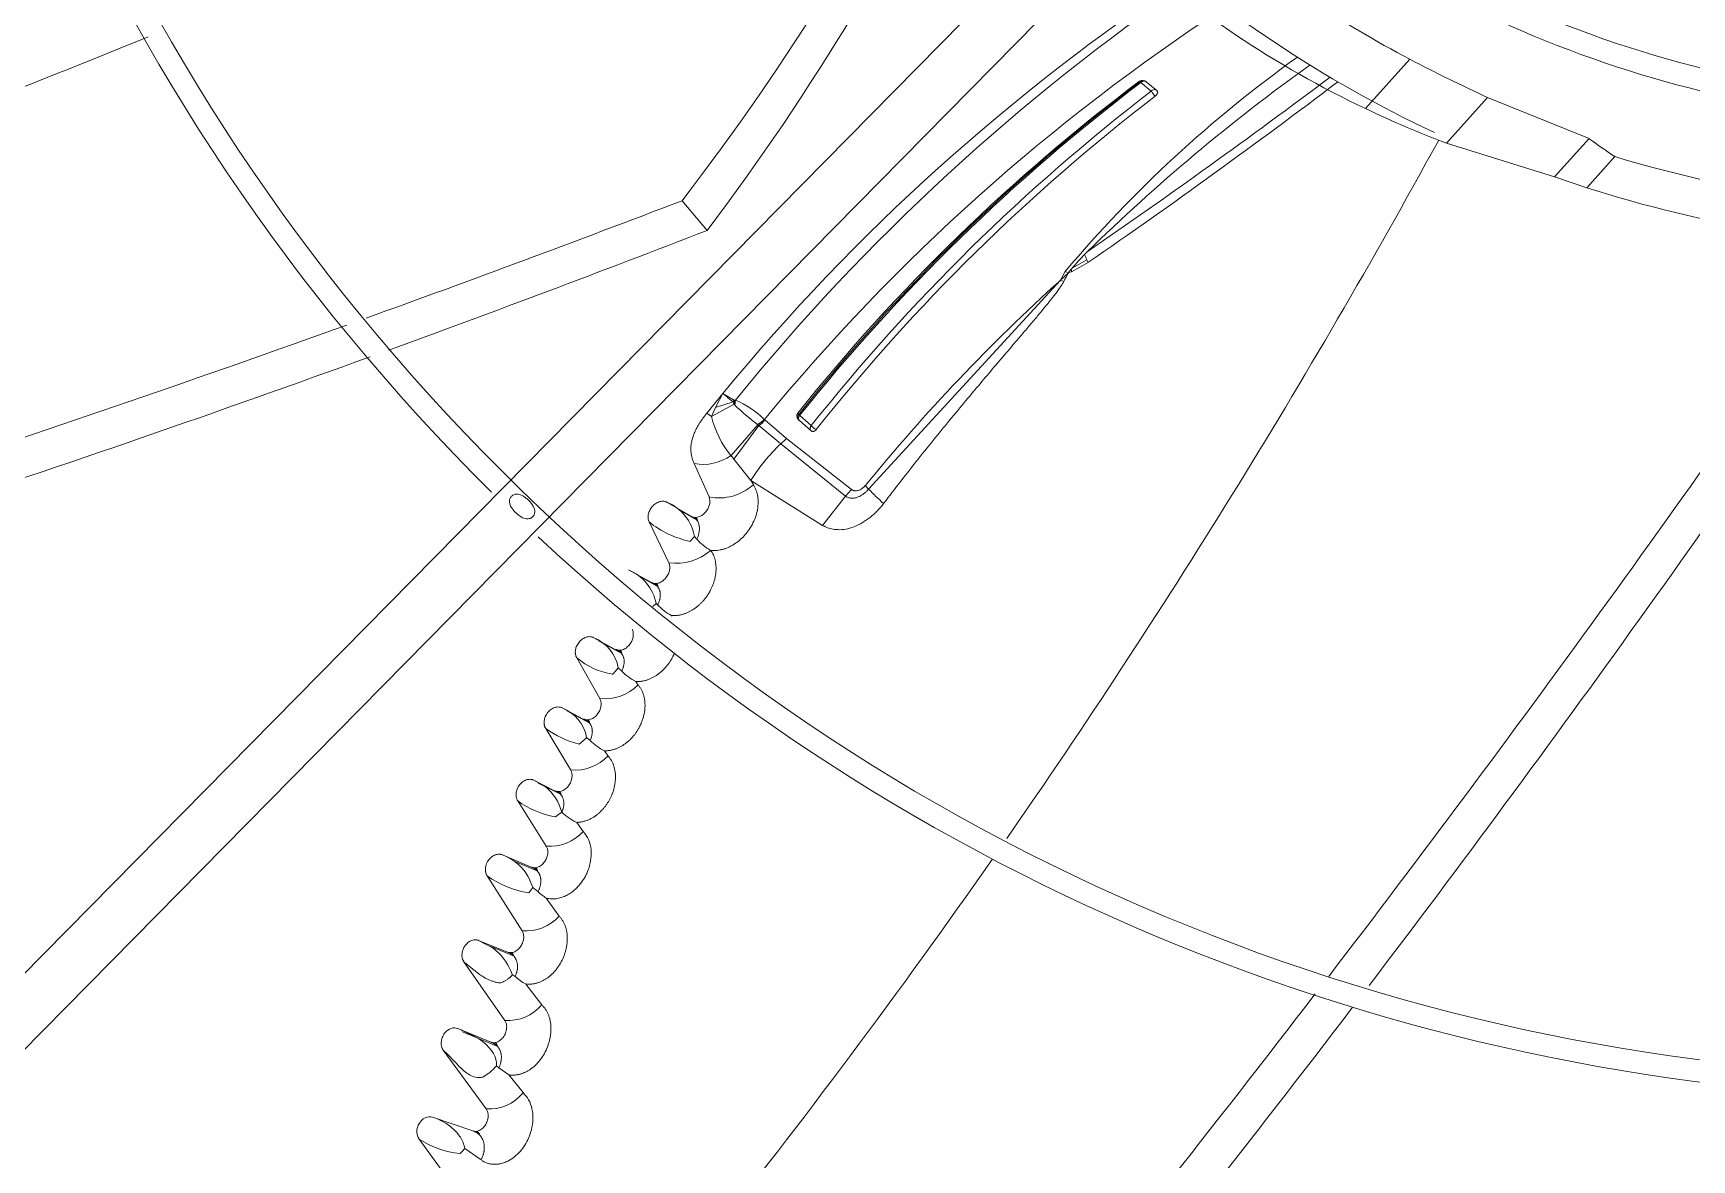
# Model space of a CAD drawing. Header units: millimetres. Extents: x 113490 to 142599, y -20467 to 115.
# Drawn here: x 133460.5 to 133647.4, y -10531.8 to -10404.9 of the extents above; entities that cross this region are included whole.
import ezdxf

# ---------------------------------------------------------------- set-up
doc = ezdxf.new("R2010")
doc.units = ezdxf.units.MM
doc.layers.add('DV3_0', color=7, linetype='Continuous')

msp = doc.modelspace()

# ---------------------------------------------------------------- linework, layer by layer
at = {"layer": 'DV3_0', "color": 7, "linetype": 'Continuous', "lineweight": 15}
for p, q in [((133664.2, -10303.23), (133330.6, -10641.53)), ((133331.45, -10649.21), (133669.11, -10306.79)), ((133585.15, -10410.33), (133585.26, -10410.36)), ((133585.3, -10410.48), (133586.48, -10411.45)), ((133585.91, -10410.39), (133587.09, -10411.36)), ((133624.38, -10412.15), (133635.83, -10416.79)), ((133619.75, -10417.29), (133631.94, -10421.11)), ((133631.94, -10421.11), (133635.83, -10416.79)), ((133635.56, -10422.33), (133638.72, -10418.81)), ((133631.94, -10421.11), (133635.56, -10422.33)), ((133536.41, -10427.14), (133533.59, -10423.79)), ((133577.23, -10431.89), (133577.5, -10431.79)), ((133577.37, -10431.62), (133577.46, -10431.5)), ((133577.37, -10431.62), (133577.47, -10431.58)), ((133577.46, -10431.5), (133577.55, -10431.39)), ((133577.5, -10431.79), (133579.35, -10430.76)), ((133577.55, -10431.39), (133579.22, -10430.46)), ((133536.38, -10447.72), (133538.2, -10445.49)), ((133536.92, -10448.1), (133539.46, -10446.71)), ((133539.48, -10446.25), (133539.34, -10446.46)), ((133539.55, -10446.26), (133539.46, -10446.71)), ((133539.46, -10446.71), (133539.55, -10446.81)), ((133539.48, -10446.25), (133539.55, -10446.26)), ((133539.61, -10446.26), (133539.55, -10446.81)), ((133539.11, -10452.5), (133542.12, -10449.03)), ((133542.09, -10449.01), (133542.12, -10449.03)), ((133542.12, -10449.03), (133542.24, -10449.12)), ((133542.87, -10448.42), (133542.88, -10448.44)), ((133542.88, -10448.44), (133542.94, -10448.49)), ((133542.94, -10448.49), (133545.35, -10450.56)), ((133546.74, -10447.87), (133546.62, -10447.73)), ((133548.14, -10449.72), (133546.82, -10448.56)), ((133548.16, -10449.13), (133546.85, -10447.98)), ((133542.24, -10449.12), (133544.72, -10451.18)), ((133545.35, -10450.56), (133552.7, -10456.32)), ((133544.72, -10451.18), (133552.02, -10457.07)), ((133534.97, -10453.41), (133536.64, -10457.16)), ((133541.35, -10455.29), (133539.43, -10452.89)), ((133552.7, -10456.32), (133552.02, -10457.07)), ((133554.25, -10455.86), (133554.61, -10456.27)), ((133534.61, -10459.34), (133531.91, -10457.77)), ((133552.02, -10457.07), (133549.42, -10460.36)), ((133532.1, -10464.59), (133529.87, -10459.97)), ((133535.22, -10459.75), (133533.26, -10458.61)), ((133534.51, -10462.16), (133534.99, -10461.63)), ((133534.99, -10461.63), (133535.27, -10461.91)), ((133527.57, -10465.37), (133530.13, -10466.8)), ((133530.89, -10467.29), (133528.9, -10466.17)), ((133530.28, -10469.49), (133530.67, -10469.15)), ((133530.67, -10469.15), (133530.84, -10469.31)), ((133532.46, -10470.59), (133532.42, -10470.53)), ((133523.63, -10473.02), (133526.06, -10474.33)), ((133526.8, -10474.8), (133524.16, -10473.36)), ((133524.32, -10479.88), (133521.72, -10475.29)), ((133526.09, -10476.79), (133525.75, -10477.15)), ((133526.4, -10476.42), (133526.09, -10476.79)), ((133526.4, -10476.42), (133526.79, -10476.78)), ((133528.65, -10478.35), (133528.4, -10477.97)), ((133520.07, -10480.93), (133522.46, -10482.18)), ((133523.2, -10482.63), (133520.6, -10481.27)), ((133521.04, -10487.93), (133518.22, -10483.24)), ((133522.83, -10484.26), (133523.22, -10484.6)), ((133522.43, -10484.65), (133522, -10485.01)), ((133525.26, -10486.35), (133524.86, -10485.77)), ((133516.87, -10489.07), (133519.23, -10490.26)), ((133516.87, -10489.07), (133518.15, -10489.79)), ((133519.97, -10490.7), (133517.39, -10489.4)), ((133518.29, -10496.49), (133515.07, -10491.41)), ((133519.68, -10492.95), (133519.31, -10493.19)), ((133520.03, -10492.67), (133519.68, -10492.95)), ((133522.46, -10494.85), (133521.72, -10493.82)), ((133513.35, -10497.48), (133516.58, -10498.87)), ((133517.35, -10499.34), (133514.67, -10498.18)), ((133515.56, -10506.04), (133511.62, -10499.85)), ((133516.45, -10500.36), (133516.77, -10501.16)), ((133516.77, -10501.16), (133516.56, -10501.47)), ((133516.77, -10501.16), (133517.35, -10501.62)), ((133516.56, -10501.47), (133516.33, -10501.77)), ((133519.74, -10504.39), (133518.29, -10502.37)), ((133510.66, -10507.12), (133513.9, -10508.44)), ((133510.66, -10507.12), (133512.3, -10508)), ((133514.68, -10508.9), (133512.05, -10507.82)), ((133513.62, -10516.14), (133509.01, -10509.55)), ((133514.29, -10510.55), (133514.46, -10510.96)), ((133513.91, -10511.51), (133513.66, -10511.67)), ((133514.46, -10510.96), (133514.77, -10511.19)), ((133517.78, -10514.38), (133515.97, -10512.04)), ((133508.3, -10517.05), (133512.02, -10518.58)), ((133512.84, -10519.08), (133508.84, -10517.41)), ((133511.51, -10526.1), (133506.68, -10519.5)), ((133512.66, -10521.25), (133512.95, -10521.46)), ((133512.94, -10521.46), (133514.06, -10522.26)), ((133515.67, -10524.27), (133514.06, -10522.26)), ((133505.48, -10527.03), (133510.01, -10528.59)), ((133509.43, -10537), (133503.95, -10529.5)), ((133509.09, -10530.57), (133510.93, -10531.84))]:
    msp.add_line(p, q, dxfattribs=at)
at = {"layer": 'DV3_0', "color": 7, "linetype": 'Continuous', "lineweight": 20}
for p, q in [((133610.62, -10413.41), (133615.62, -10407.85)), ((133619.75, -10417.29), (133624.38, -10412.15)), ((133578.96, -10429.86), (133579.25, -10429.56)), ((133576.23, -10432.75), (133576.77, -10431.77)), ((133576.69, -10432.33), (133577.16, -10431.9)), ((133577.16, -10431.9), (133576.77, -10431.77)), ((133577.16, -10431.9), (133577.23, -10431.89)), ((133577.24, -10431.78), (133577.23, -10431.89)), ((133577.24, -10431.78), (133577.37, -10431.62)), ((133577.46, -10431.5), (133577.47, -10431.58)), ((133577.47, -10431.58), (133577.5, -10431.79)), ((133579.22, -10430.46), (133579.35, -10430.76)), ((133554.61, -10456.27), (133576.23, -10432.75)), ((133576.23, -10432.75), (133576.69, -10432.33)), ((133576.23, -10432.75), (133576.62, -10432.88)), ((133536.92, -10448.1), (133537.36, -10447.07)), ((133537.36, -10447.07), (133538.2, -10445.49)), ((133539.34, -10446.46), (133537.36, -10447.07)), ((133538.2, -10445.49), (133539.48, -10446.25)), ((133539.55, -10446.26), (133539.61, -10446.26)), ((133536.38, -10447.72), (133536.92, -10448.1)), ((133542.24, -10449.12), (133539.43, -10452.89)), ((133539.43, -10452.9), (133539.11, -10452.5)), ((133549.42, -10460.36), (133541.35, -10455.29))]:
    msp.add_line(p, q, dxfattribs=at)
at = {"layer": 'DV3_0', "color": 7, "linetype": 'Continuous', "lineweight": 15}
for centre, radius, start, end in [((133678.24, -10288.99), 236, 136.9648, 225.2631), ((133678.24, -10288.99), 233.5, 136.5342, 225.7814), ((133310.65, -10251.98), 281.46, 322.3809, 334.3771), ((133678.24, -10288.99), 123.5, 226.1082, 316.2428), ((133317.74, -10261.51), 274.32, 322.858, 335.1381), ((133678.24, -10288.99), 126, 228.4752, 270), ((133678.24, -10288.99), 140.5, 227.8486, 244.7865), ((133678.24, -10288.99), 134.34, 231.0499, 242.2199), ((133660.5, -10308.69), 116, 228, 244.5279), ((133720.13, -10595.17), 235.59, 123.4411, 140.5553), ((133726.53, -10598.04), 240.79, 124.2777, 140.9245), ((133720.36, -10594.58), 229.92, 123.1154, 140.531), ((133142.11, -9598.83), 871.89, 290.44342, 292.33228), ((133698.96, -10249.44), 178.99, 242.252, 245.3745), ((133714.05, -10581.66), 214.41, 126.9538, 141.3404), ((133715.36, -10582.48), 215.76, 127.0847, 141.4), ((133715.85, -10582.8), 216.19, 127.147, 141.4201), ((133719.67, -10585.24), 218.96, 127.4655, 141.5655), ((133585.49, -10410.85), 0.625, 47.7893, 122.5207), ((133585.57, -10410.75), 0.496, 46.1549, 128.4511), ((133589.06, -10409.96), 2.97, 210.096, 223.8348), ((133719.91, -10585.47), 218.57, 127.4799, 141.5567), ((133660.5, -10308.69), 116, 244.5279, 249.4312), ((132853.84, -9998), 872.24, 325.21173, 331.29356), ((133678.24, -10288.99), 135.7, 253.0696, 269.7571), ((133678.24, -10288.99), 140, 252.2495, 269.2323), ((132847.22, -8630.77), 1919.9, 289.81328, 290.94717), ((132867.8, -8701.02), 1851.09, 289.98762, 291.17408), ((132081.45, -9342.41), 1921.39, 322.53383, 325.57983), ((132145.55, -9398.09), 1840.9, 322.75622, 325.95172), ((133579.81, -10433.67), 3.19, 143.7116, 146.2521), ((133716.08, -10587.8), 208.79, 132.0492, 140.8077), ((133678.24, -10288.99), 551.5, 195.4775, 254.5225), ((132847.22, -8630.77), 1919.9, 288.19223, 289.74418), ((132867.8, -8701.02), 1851.09, 288.2319, 289.91843), ((133539.81, -10446.37), 0.478, 190.9247, 223.9), ((133562.22, -10423.18), 32.75, 226.1967, 232.0692), ((133535.28, -10456.32), 10.95, 46.1609, 66.7475), ((133547.12, -10448.18), 0.485, 140.7317, 232.4456), ((133547.48, -10447.26), 0.962, 219.8162, 228.871), ((133551.93, -10444.93), 5.65, 228.0185, 235.2631), ((133678.24, -10288.99), 233.5, 225.7814, 315.7154), ((133535.94, -10447.92), 5.57, 260.0111, 304.7159), ((133537.76, -10451.51), 5.76, 258.8491, 312.1775), ((133708.76, -10363.2), 191.06, 208.8135, 208.982), ((133581.73, -10429.85), 37.86, 224.2478, 227.8108), ((133529.89, -10462.55), 5.19, 10.1936, 67.059), ((133536.77, -10451.39), 11.01, 231.1934, 258.1257), ((133678.24, -10288.99), 236, 227.0266, 270), ((133539.87, -10457.88), 6.12, 221.219, 240.0537), ((133532.88, -10458.6), 6.04, 262.6336, 310.7293), ((133536.78, -10463.27), 0.106, 55.1918, 66.6705), ((133525.56, -10470.18), 5.21, 11.3202, 67.3762), ((133535.21, -10465.27), 5.96, 222.7921, 242.0806), ((133521.94, -10477.22), 4.53, 10.0986, 68.0429), ((133527.21, -10468.67), 8.6, 230.3252, 260.2403), ((133531.05, -10472.69), 5.9, 223.7711, 243.319), ((133524.85, -10474.48), 5.42, 264.3965, 314.4981), ((133518.42, -10485.11), 4.5, 10.85, 68.4163), ((133524.41, -10474.91), 10.37, 233.3561, 256.5974), ((133518.14, -10479.68), 6.56, 310.7747, 315.6542), ((133521.49, -10482.71), 5.23, 264.9801, 316.0244), ((133527.4, -10480.47), 5.87, 224.689, 244.3555), ((133514.7, -10494.09), 5.52, 14.9303, 51.3083), ((133521.11, -10482.95), 10.4, 234.4567, 260.0311), ((133524.12, -10488.5), 5.84, 225.5932, 245.7222), ((133518.7, -10491.41), 5.1, 265.3273, 317.4993), ((133511.49, -10502.6), 5.45, 24.3194, 70.0298), ((132853.84, -9998), 872.24, 317.86602, 325.02361), ((133517.98, -10491.01), 10.89, 234.299, 261.2947), ((133521.4, -10497.45), 5.81, 225.859, 237.6941), ((133515.97, -10500.97), 5.09, 265.4156, 317.8444), ((133508.28, -10513.19), 6.57, 23.712, 52.2409), ((133510.61, -10506.45), 6.04, 295.0761, 300.3042), ((133518.69, -10506.91), 5.8, 227.5727, 242.0343), ((133514, -10511.25), 4.9, 265.5101, 320.4178), ((132081.45, -9342.41), 1921.39, 319.10975, 322.45989), ((132145.55, -9398.09), 1840.9, 319.15831, 322.66086), ((133504.31, -10527.8), 11.46, 61.1528, 69.6579), ((133507.35, -10523.28), 6.06, 34.5155, 65.6878), ((133510.29, -10521.05), 2.38, 355.0985, 30.3566), ((133508.4, -10517.71), 5.54, 307.927, 320.2638), ((133508.65, -10518.05), 5.12, 298.9227, 308.0461), ((133511.88, -10521.31), 4.81, 265.5613, 321.8717), ((133678.24, -10288.99), 343.5, 225.9212, 315.6512), ((133510.04, -10529.27), 0.78, 12.7225, 57.3488), ((133509.65, -10520.76), 10.44, 236.8811, 264.046), ((133504.8, -10527.21), 5.45, 313.7925, 317.47), ((133504.15, -10526.64), 6.31, 317.6452, 321.5525)]:
    msp.add_arc(centre, radius, start, end, dxfattribs=at)
at = {"layer": 'DV3_0', "color": 7, "linetype": 'Continuous', "lineweight": 20}
for centre, radius, start, end in [((133686.28, -10524.15), 143.27, 125.5681, 139.8477), ((133726.67, -10579.87), 210.53, 125.5148, 134.442), ((133105.6, -9741.76), 835.11, 304.55332, 306.86693), ((133147.74, -9804.53), 760.56, 304.57503, 307.19348), ((133606.01, -10456.1), 37.69, 135.8529, 139.0244), ((133717.7, -10509.15), 160.38, 151.2063, 151.6058), ((133562.96, -10417.76), 37.17, 228.2362, 230.5479), ((133547.4, -10445.63), 10.77, 193.2742, 219.6537), ((133540.73, -10446.41), 2.93, 297.5982, 316.6794), ((133540.68, -10446.43), 2.97, 298.9802, 317.6454), ((133540.69, -10446.72), 2.86, 302.8874, 321.7301), ((133542.99, -10448.79), 2.95, 305.8411, 323.1077), ((133558.02, -10465.52), 19.56, 132.8678, 148.4609)]:
    msp.add_arc(centre, radius, start, end, dxfattribs=at)
at = {"layer": 'DV3_0', "color": 7, "linetype": 'Continuous', "lineweight": 15}
msp.add_ellipse((145336.19, 2599.83), major_axis=(-11711.88, -13007.36), ratio=0.087169, start_param=0.009677, end_param=0.011971, dxfattribs=at)
at = {"layer": 'DV3_0', "color": 7, "linetype": 'Continuous', "lineweight": 20}
msp.add_ellipse((133557.61, -10415.69), major_axis=(22.96, -30.96), ratio=0.289793, start_param=0.87424, end_param=0.89553, dxfattribs=at)
at = {"layer": 'DV3_0', "color": 7, "linetype": 'Continuous', "lineweight": 15}
for points, knots in [([(133356.56, -10409.41), (133358.58, -10408.62), (133366.98, -10405.44), (133382.51, -10400.34), (133403.31, -10395.23), (133424.65, -10391.37), (133444.6, -10388.2), (133457.74, -10386.07), (133463.58, -10385.01)], [0.2428611, 0.2428611, 0.2428611, 0.2428611, 0.2795611, 0.3948142, 0.5195556, 0.6421753, 0.7617357, 0.8637565, 0.8637565, 0.8637565, 0.8637565]), ([(133585.3, -10410.48), (133585.29, -10410.45), (133585.26, -10410.4), (133585.26, -10410.37), (133585.26, -10410.36)], [0, 0, 0, 0, 0.499963, 1, 1, 1, 1]), ([(133585.3, -10410.48), (133585.31, -10410.46), (133585.34, -10410.43), (133585.39, -10410.4), (133585.45, -10410.36), (133585.52, -10410.32), (133585.62, -10410.3), (133585.71, -10410.29), (133585.79, -10410.31), (133585.86, -10410.34), (133585.89, -10410.37), (133585.91, -10410.39)], [0, 0, 0, 0, 0.068335, 0.145469, 0.231665, 0.333262, 0.479836, 0.632249, 0.740429, 0.880915, 1, 1, 1, 1]), ([(133586.48, -10411.45), (133586.57, -10411.35), (133586.69, -10411.29), (133586.92, -10411.26), (133587.02, -10411.29), (133587.09, -10411.36)], [0, 0, 0, 0, 0.5, 0.5, 1, 1, 1, 1]), ([(133587.09, -10411.36), (133587.11, -10411.37), (133587.13, -10411.39), (133587.15, -10411.43), (133587.17, -10411.49), (133587.18, -10411.56), (133587.17, -10411.66), (133587.13, -10411.76), (133587.07, -10411.85), (133587, -10411.94), (133586.94, -10411.99), (133586.91, -10412.02)], [0, 0, 0, 0, 0.07454, 0.149665, 0.227324, 0.351488, 0.476595, 0.607041, 0.740493, 0.871945, 1, 1, 1, 1]), ([(133536.38, -10447.72), (133536.3, -10447.82), (133536.15, -10448.01), (133535.94, -10448.29), (133535.75, -10448.57), (133535.57, -10448.84), (133535.41, -10449.1), (133535.26, -10449.36), (133535.13, -10449.61), (133535.02, -10449.86), (133534.92, -10450.1), (133534.83, -10450.34), (133534.76, -10450.57), (133534.7, -10450.79), (133534.64, -10451.08), (133534.59, -10451.43), (133534.58, -10451.84), (133534.61, -10452.25), (133534.69, -10452.64), (133534.8, -10453.03), (133534.91, -10453.28), (133534.97, -10453.41)], [0, 0, 0, 0, 0.057167, 0.111739, 0.163853, 0.213654, 0.261288, 0.306903, 0.350652, 0.39269, 0.433175, 0.472267, 0.510126, 0.546912, 0.582784, 0.650511, 0.717662, 0.785257, 0.85427, 0.92559, 1, 1, 1, 1]), ([(133546.82, -10448.56), (133546.8, -10448.54), (133546.76, -10448.51), (133546.7, -10448.44), (133546.65, -10448.37), (133546.6, -10448.28), (133546.56, -10448.18), (133546.53, -10448.05), (133546.54, -10447.93), (133546.56, -10447.82), (133546.6, -10447.75), (133546.62, -10447.72)], [0, 0, 0, 0, 0.099276, 0.196859, 0.293392, 0.389534, 0.537296, 0.670768, 0.795065, 0.901219, 1, 1, 1, 1]), ([(133546.85, -10447.98), (133546.76, -10448.08), (133546.72, -10448.21), (133546.71, -10448.42), (133546.75, -10448.52), (133546.82, -10448.56)], [0, 0, 0, 0, 0.5, 0.5, 1, 1, 1, 1]), ([(133548.16, -10449.13), (133548.14, -10449.15), (133548.12, -10449.18), (133548.1, -10449.22), (133548.08, -10449.26), (133548.05, -10449.32), (133548.03, -10449.39), (133548.02, -10449.48), (133548.03, -10449.58), (133548.07, -10449.66), (133548.12, -10449.7), (133548.14, -10449.72)], [0, 0, 0, 0, 0.074935, 0.140404, 0.196395, 0.24291, 0.374051, 0.4902, 0.673451, 0.83987, 1, 1, 1, 1]), ([(133548.72, -10449.57), (133548.7, -10449.59), (133548.67, -10449.62), (133548.63, -10449.67), (133548.57, -10449.71), (133548.5, -10449.75), (133548.41, -10449.78), (133548.31, -10449.79), (133548.21, -10449.77), (133548.16, -10449.74), (133548.14, -10449.72)], [0, 0, 0, 0, 0.086931, 0.173955, 0.262548, 0.393393, 0.521895, 0.686293, 0.841595, 1, 1, 1, 1]), ([(133541.62, -10455.78), (133541.66, -10455.83), (133541.72, -10455.93), (133541.8, -10456.09), (133541.88, -10456.26), (133541.95, -10456.43), (133542.01, -10456.6), (133542.06, -10456.78), (133542.1, -10456.97), (133542.13, -10457.15), (133542.15, -10457.35), (133542.16, -10457.54), (133542.17, -10457.75), (133542.16, -10458.17), (133542.07, -10458.82), (133541.8, -10459.68), (133541.41, -10460.45), (133540.96, -10461.13), (133540.47, -10461.69), (133539.91, -10462.18), (133539.4, -10462.53), (133538.96, -10462.77), (133538.61, -10462.93), (133538.26, -10463.05), (133537.9, -10463.13), (133537.55, -10463.19), (133537.19, -10463.21), (133536.96, -10463.19), (133536.84, -10463.18)], [0, 0, 0, 0, 0.019166, 0.038122, 0.056918, 0.075605, 0.094236, 0.112864, 0.13154, 0.150316, 0.169245, 0.188375, 0.207755, 0.227431, 0.308794, 0.389566, 0.473019, 0.53961, 0.606644, 0.674514, 0.74239, 0.78007, 0.816992, 0.853426, 0.889654, 0.925965, 0.962652, 1, 1, 1, 1]), ([(133516.76, -10459.38), (133516.72, -10459.42), (133516.62, -10459.5), (133516.38, -10459.62), (133515.98, -10459.66), (133515.55, -10459.48), (133515.16, -10459.21), (133514.84, -10458.94), (133514.56, -10458.64), (133514.29, -10458.27), (133514.11, -10457.85), (133514.14, -10457.46), (133514.25, -10457.22), (133514.33, -10457.13), (133514.37, -10457.08)], [0, 0, 0, 0, 0.040529, 0.082096, 0.181604, 0.321297, 0.409637, 0.504692, 0.598943, 0.685714, 0.821727, 0.918717, 0.959765, 1, 1, 1, 1]), ([(133514.37, -10457.08), (133514.41, -10457.04), (133514.5, -10456.96), (133514.74, -10456.84), (133515.14, -10456.81), (133515.58, -10456.99), (133515.96, -10457.25), (133516.28, -10457.53), (133516.56, -10457.83), (133516.83, -10458.2), (133517.02, -10458.62), (133516.99, -10459.01), (133516.88, -10459.24), (133516.8, -10459.33), (133516.76, -10459.38)], [0, 0, 0, 0, 0.040488, 0.081902, 0.180627, 0.320355, 0.409206, 0.504808, 0.600124, 0.687341, 0.822717, 0.918807, 0.959755, 1, 1, 1, 1]), ([(133531.91, -10457.77), (133531.8, -10457.71), (133531.54, -10457.62), (133531.08, -10457.66), (133530.62, -10457.88), (133530.21, -10458.23), (133529.92, -10458.69), (133529.76, -10459.15), (133529.74, -10459.58), (133529.82, -10459.85), (133529.87, -10459.97)], [0, 0, 0, 0, 0.124936, 0.249948, 0.37496, 0.499972, 0.624983, 0.749995, 0.875007, 1, 1, 1, 1]), ([(133536.64, -10457.16), (133536.83, -10457.58), (133536.74, -10458.2), (133536.16, -10458.99), (133535.89, -10459.23), (133535.26, -10459.49), (133534.9, -10459.51), (133534.61, -10459.34)], [0, 0, 0, 0, 0.5, 0.5, 0.75, 0.75, 1, 1, 1, 1]), ([(133535.27, -10461.91), (133535.54, -10461.33), (133535.61, -10460.73), (133535.37, -10459.78), (133535.05, -10459.44), (133534.61, -10459.34)], [0, 0, 0, 0, 0.5, 0.5, 1, 1, 1, 1]), ([(133532.42, -10470.53), (133532.48, -10470.53), (133532.59, -10470.54), (133532.76, -10470.53), (133532.93, -10470.52), (133533.09, -10470.5), (133533.26, -10470.48), (133533.42, -10470.45), (133533.59, -10470.41), (133533.74, -10470.36), (133533.9, -10470.31), (133534.06, -10470.25), (133534.21, -10470.18), (133534.36, -10470.11), (133534.5, -10470.04), (133534.65, -10469.96), (133534.78, -10469.88), (133534.92, -10469.79), (133535.05, -10469.7), (133535.18, -10469.6), (133535.31, -10469.5), (133535.43, -10469.4), (133535.54, -10469.3), (133535.66, -10469.19), (133535.77, -10469.09), (133535.87, -10468.98), (133535.97, -10468.87), (133536.07, -10468.75), (133536.16, -10468.64), (133536.25, -10468.53), (133536.34, -10468.41), (133536.42, -10468.3), (133536.5, -10468.18), (133536.57, -10468.07), (133536.64, -10467.95), (133536.71, -10467.84), (133536.86, -10467.55), (133537.07, -10467.09), (133537.28, -10466.45), (133537.4, -10465.84), (133537.43, -10465.33), (133537.42, -10464.92), (133537.38, -10464.59), (133537.32, -10464.28), (133537.24, -10463.98), (133537.13, -10463.7), (133537, -10463.43), (133536.89, -10463.27), (133536.84, -10463.18)], [0, 0, 0, 0, 0.018204, 0.036232, 0.054091, 0.071784, 0.089316, 0.106686, 0.123893, 0.140932, 0.157804, 0.174507, 0.191041, 0.207406, 0.223603, 0.239633, 0.255494, 0.271181, 0.286691, 0.30202, 0.317168, 0.332132, 0.346911, 0.361504, 0.37591, 0.390129, 0.404162, 0.418, 0.431639, 0.445072, 0.458296, 0.471308, 0.484107, 0.496692, 0.509065, 0.521225, 0.533175, 0.598658, 0.661047, 0.720164, 0.776144, 0.808616, 0.840912, 0.873027, 0.904977, 0.936788, 0.968466, 1, 1, 1, 1]), ([(133530.13, -10466.8), (133530.19, -10466.83), (133530.3, -10466.89), (133530.57, -10466.93), (133530.94, -10466.89), (133531.39, -10466.67), (133531.78, -10466.3), (133532.06, -10465.85), (133532.21, -10465.38), (133532.22, -10465.01), (133532.17, -10464.76), (133532.13, -10464.64), (133532.1, -10464.59)], [0, 0, 0, 0, 0.059675, 0.120073, 0.2491, 0.384807, 0.524772, 0.66033, 0.782242, 0.893173, 0.94678, 1, 1, 1, 1]), ([(133530.84, -10469.31), (133530.86, -10469.27), (133530.9, -10469.19), (133530.96, -10469.07), (133531.01, -10468.95), (133531.05, -10468.82), (133531.08, -10468.7), (133531.11, -10468.57), (133531.13, -10468.45), (133531.14, -10468.33), (133531.14, -10468.21), (133531.14, -10468.09), (133531.13, -10467.97), (133531.11, -10467.86), (133531.09, -10467.75), (133531.05, -10467.65), (133531.01, -10467.54), (133530.97, -10467.45), (133530.91, -10467.36), (133530.85, -10467.27), (133530.78, -10467.19), (133530.7, -10467.11), (133530.62, -10467.04), (133530.54, -10466.98), (133530.44, -10466.93), (133530.34, -10466.88), (133530.24, -10466.84), (133530.17, -10466.81), (133530.13, -10466.8)], [0, 0, 0, 0, 0.03637, 0.072818, 0.109387, 0.146108, 0.183005, 0.220091, 0.257376, 0.294864, 0.332555, 0.370448, 0.40854, 0.446831, 0.485321, 0.524014, 0.56291, 0.602001, 0.641273, 0.680709, 0.72029, 0.759994, 0.799804, 0.839701, 0.879673, 0.919712, 0.959818, 1, 1, 1, 1]), ([(133521.72, -10475.29), (133521.7, -10475.26), (133521.67, -10475.19), (133521.63, -10475.09), (133521.6, -10474.98), (133521.57, -10474.87), (133521.56, -10474.76), (133521.56, -10474.64), (133521.57, -10474.48), (133521.6, -10474.29), (133521.67, -10474.05), (133521.79, -10473.81), (133521.99, -10473.5), (133522.25, -10473.24), (133522.55, -10473.05), (133522.79, -10472.95), (133523.02, -10472.9), (133523.22, -10472.9), (133523.39, -10472.92), (133523.52, -10472.96), (133523.59, -10473), (133523.63, -10473.02)], [0, 0, 0, 0, 0.031577, 0.062455, 0.092865, 0.123047, 0.153249, 0.183717, 0.214692, 0.2734, 0.332207, 0.398491, 0.467867, 0.606956, 0.676774, 0.745817, 0.813018, 0.87975, 0.921005, 0.960896, 1, 1, 1, 1]), ([(133526.06, -10474.33), (133526.12, -10474.36), (133526.24, -10474.41), (133526.51, -10474.46), (133526.88, -10474.4), (133527.33, -10474.17), (133527.72, -10473.78), (133527.98, -10473.32), (133528.11, -10472.85), (133528.1, -10472.49), (133528.05, -10472.23), (133528, -10472.12), (133527.97, -10472.07)], [0, 0, 0, 0, 0.060763, 0.122032, 0.252561, 0.389572, 0.530342, 0.666038, 0.786179, 0.894707, 0.947528, 1, 1, 1, 1]), ([(133526.79, -10476.78), (133526.81, -10476.74), (133526.85, -10476.66), (133526.9, -10476.54), (133526.94, -10476.42), (133526.98, -10476.29), (133527.01, -10476.17), (133527.04, -10476.05), (133527.05, -10475.93), (133527.06, -10475.81), (133527.06, -10475.7), (133527.06, -10475.58), (133527.05, -10475.47), (133527.03, -10475.36), (133527, -10475.25), (133526.97, -10475.15), (133526.93, -10475.05), (133526.88, -10474.96), (133526.83, -10474.87), (133526.76, -10474.78), (133526.7, -10474.7), (133526.62, -10474.63), (133526.54, -10474.56), (133526.46, -10474.5), (133526.36, -10474.45), (133526.27, -10474.4), (133526.17, -10474.36), (133526.09, -10474.34), (133526.06, -10474.33)], [0, 0, 0, 0, 0.036276, 0.072641, 0.109136, 0.145791, 0.182627, 0.21966, 0.256899, 0.294346, 0.332004, 0.369871, 0.407945, 0.446224, 0.48471, 0.523405, 0.562309, 0.601415, 0.64071, 0.680175, 0.719793, 0.759544, 0.799408, 0.839368, 0.879412, 0.919531, 0.959724, 1, 1, 1, 1]), ([(133528.4, -10477.97), (133528.46, -10477.97), (133528.57, -10477.97), (133528.74, -10477.96), (133528.92, -10477.95), (133529.08, -10477.92), (133529.25, -10477.89), (133529.42, -10477.85), (133529.58, -10477.8), (133529.74, -10477.75), (133529.9, -10477.69), (133530.05, -10477.63), (133530.2, -10477.55), (133530.35, -10477.48), (133530.5, -10477.39), (133530.64, -10477.31), (133530.77, -10477.22), (133530.91, -10477.12), (133531.03, -10477.02), (133531.16, -10476.92), (133531.28, -10476.82), (133531.4, -10476.71), (133531.51, -10476.6), (133531.61, -10476.49), (133531.72, -10476.38), (133531.82, -10476.26), (133531.91, -10476.15), (133532, -10476.03), (133532.09, -10475.91), (133532.17, -10475.8), (133532.25, -10475.68), (133532.32, -10475.56), (133532.39, -10475.44), (133532.46, -10475.33), (133532.52, -10475.21), (133532.58, -10475.1), (133532.65, -10474.94), (133532.7, -10474.83), (133532.74, -10474.75)], [0, 0, 0, 0, 0.0187541, 0.0373181, 0.0556973, 0.0738975, 0.0919229, 0.1097702, 0.1274354, 0.1449155, 0.1622084, 0.1793131, 0.1962293, 0.2129573, 0.2294982, 0.2458521, 0.2620137, 0.2779778, 0.2937403, 0.3092986, 0.3246507, 0.3397938, 0.3547259, 0.369446, 0.3839543, 0.3982511, 0.4123313, 0.4261866, 0.4398106, 0.4531986, 0.4663472, 0.4792545, 0.4919196, 0.5043427, 0.5165249, 0.5284679, 0.5401741, 0.5644341, 0.5644341, 0.5644341, 0.5644341]), ([(133524.86, -10485.77), (133524.91, -10485.77), (133525.02, -10485.77), (133525.19, -10485.75), (133525.36, -10485.74), (133525.52, -10485.71), (133525.68, -10485.67), (133525.85, -10485.63), (133526, -10485.58), (133526.16, -10485.53), (133526.31, -10485.47), (133526.46, -10485.4), (133526.61, -10485.32), (133526.76, -10485.25), (133526.9, -10485.16), (133527.03, -10485.07), (133527.17, -10484.98), (133527.3, -10484.88), (133527.42, -10484.78), (133527.55, -10484.68), (133527.67, -10484.57), (133527.78, -10484.46), (133527.89, -10484.34), (133527.99, -10484.23), (133528.1, -10484.11), (133528.19, -10483.99), (133528.29, -10483.87), (133528.38, -10483.75), (133528.46, -10483.63), (133528.54, -10483.51), (133528.62, -10483.38), (133528.69, -10483.26), (133528.76, -10483.14), (133528.82, -10483.01), (133528.88, -10482.89), (133528.94, -10482.77), (133529.03, -10482.56), (133529.15, -10482.25), (133529.27, -10481.84), (133529.35, -10481.44), (133529.41, -10481.04), (133529.42, -10480.64), (133529.41, -10480.26), (133529.36, -10479.88), (133529.28, -10479.53), (133529.16, -10479.2), (133529.02, -10478.89), (133528.85, -10478.61), (133528.72, -10478.44), (133528.65, -10478.35)], [0, 0, 0, 0, 0.018381, 0.036602, 0.05467, 0.072591, 0.090368, 0.108, 0.125481, 0.142808, 0.159978, 0.176991, 0.193847, 0.210547, 0.227091, 0.243482, 0.259713, 0.27578, 0.291678, 0.307403, 0.322955, 0.338329, 0.353524, 0.368539, 0.383373, 0.398027, 0.412497, 0.426773, 0.440848, 0.454716, 0.468374, 0.481818, 0.495048, 0.508064, 0.520867, 0.533458, 0.54584, 0.586166, 0.626148, 0.665687, 0.704746, 0.74335, 0.781484, 0.819106, 0.856211, 0.892806, 0.928943, 0.964674, 1, 1, 1, 1]), ([(133518.22, -10483.24), (133518.2, -10483.21), (133518.16, -10483.14), (133518.12, -10483.04), (133518.09, -10482.94), (133518.06, -10482.83), (133518.05, -10482.72), (133518.04, -10482.6), (133518.04, -10482.45), (133518.07, -10482.26), (133518.13, -10482.02), (133518.23, -10481.77), (133518.43, -10481.45), (133518.69, -10481.18), (133518.98, -10480.99), (133519.22, -10480.88), (133519.46, -10480.83), (133519.66, -10480.82), (133519.83, -10480.84), (133519.96, -10480.87), (133520.03, -10480.91), (133520.07, -10480.93)], [0, 0, 0, 0, 0.031012, 0.06135, 0.091231, 0.120882, 0.150535, 0.180423, 0.210772, 0.26871, 0.326783, 0.394691, 0.462779, 0.603193, 0.673465, 0.742924, 0.811293, 0.879056, 0.920585, 0.9607, 1, 1, 1, 1]), ([(133522.46, -10482.18), (133522.53, -10482.2), (133522.65, -10482.26), (133522.92, -10482.3), (133523.3, -10482.24), (133523.75, -10481.99), (133524.12, -10481.59), (133524.37, -10481.11), (133524.48, -10480.64), (133524.47, -10480.29), (133524.4, -10480.04), (133524.35, -10479.94), (133524.32, -10479.88)], [0, 0, 0, 0, 0.061572, 0.123611, 0.255226, 0.393175, 0.534671, 0.67092, 0.789841, 0.89634, 0.948288, 1, 1, 1, 1]), ([(133523.22, -10484.6), (133523.24, -10484.56), (133523.28, -10484.47), (133523.34, -10484.34), (133523.38, -10484.21), (133523.42, -10484.08), (133523.44, -10483.95), (133523.46, -10483.82), (133523.48, -10483.69), (133523.48, -10483.57), (133523.47, -10483.44), (133523.46, -10483.32), (133523.44, -10483.2), (133523.41, -10483.09), (133523.37, -10482.98), (133523.33, -10482.87), (133523.27, -10482.77), (133523.21, -10482.68), (133523.14, -10482.59), (133523.06, -10482.51), (133522.98, -10482.44), (133522.89, -10482.37), (133522.79, -10482.31), (133522.69, -10482.26), (133522.58, -10482.21), (133522.5, -10482.19), (133522.46, -10482.18)], [0, 0, 0, 0, 0.039261, 0.078637, 0.118175, 0.157912, 0.197871, 0.238069, 0.278515, 0.31921, 0.360155, 0.401347, 0.442785, 0.484469, 0.526402, 0.568584, 0.611003, 0.65364, 0.696475, 0.739481, 0.782636, 0.825914, 0.869298, 0.912774, 0.95634, 1, 1, 1, 1]), ([(133521.72, -10493.82), (133521.78, -10493.82), (133521.91, -10493.82), (133522.09, -10493.8), (133522.27, -10493.77), (133522.45, -10493.73), (133522.63, -10493.68), (133522.81, -10493.63), (133522.98, -10493.56), (133523.15, -10493.49), (133523.31, -10493.4), (133523.48, -10493.32), (133523.63, -10493.22), (133523.79, -10493.12), (133523.94, -10493.01), (133524.08, -10492.9), (133524.22, -10492.78), (133524.35, -10492.66), (133524.48, -10492.53), (133524.61, -10492.4), (133524.73, -10492.27), (133524.84, -10492.13), (133524.95, -10492), (133525.05, -10491.85), (133525.15, -10491.71), (133525.24, -10491.57), (133525.33, -10491.42), (133525.41, -10491.28), (133525.49, -10491.13), (133525.56, -10490.99), (133525.63, -10490.84), (133525.69, -10490.7), (133525.78, -10490.47), (133525.88, -10490.16), (133525.98, -10489.76), (133526.05, -10489.36), (133526.09, -10488.96), (133526.09, -10488.58), (133526.06, -10488.2), (133526, -10487.84), (133525.91, -10487.49), (133525.79, -10487.17), (133525.64, -10486.87), (133525.46, -10486.59), (133525.33, -10486.43), (133525.26, -10486.35)], [0, 0, 0, 0, 0.020397, 0.040625, 0.060695, 0.080615, 0.100384, 0.119996, 0.139444, 0.158725, 0.177839, 0.196785, 0.215565, 0.234184, 0.252638, 0.270918, 0.289016, 0.306928, 0.324651, 0.34218, 0.359511, 0.376644, 0.39358, 0.410315, 0.426834, 0.443127, 0.459185, 0.475002, 0.490575, 0.505901, 0.520982, 0.535821, 0.55042, 0.590057, 0.629399, 0.66836, 0.706898, 0.745021, 0.782721, 0.819965, 0.856755, 0.893102, 0.929058, 0.964688, 1, 1, 1, 1]), ([(133519.23, -10490.26), (133519.3, -10490.28), (133519.42, -10490.33), (133519.7, -10490.37), (133520.08, -10490.3), (133520.52, -10490.04), (133520.89, -10489.63), (133521.12, -10489.14), (133521.21, -10488.67), (133521.19, -10488.32), (133521.12, -10488.08), (133521.06, -10487.98), (133521.04, -10487.93)], [0, 0, 0, 0, 0.062116, 0.124636, 0.256884, 0.395421, 0.537443, 0.674194, 0.792178, 0.896902, 0.948671, 1, 1, 1, 1]), ([(133515.07, -10491.41), (133515.05, -10491.38), (133515.01, -10491.32), (133514.97, -10491.22), (133514.93, -10491.11), (133514.9, -10491), (133514.88, -10490.89), (133514.88, -10490.78), (133514.87, -10490.63), (133514.89, -10490.44), (133514.95, -10490.2), (133515.05, -10489.95), (133515.19, -10489.71), (133515.36, -10489.49), (133515.56, -10489.3), (133515.78, -10489.15), (133516.01, -10489.04), (133516.24, -10488.98), (133516.45, -10488.97), (133516.61, -10488.98), (133516.75, -10489.01), (133516.83, -10489.05), (133516.87, -10489.07)], [0, 0, 0, 0, 0.031582, 0.062283, 0.092301, 0.121847, 0.151145, 0.180423, 0.20991, 0.26805, 0.326228, 0.39318, 0.461935, 0.531558, 0.601595, 0.67196, 0.741904, 0.809353, 0.876441, 0.918704, 0.959688, 1, 1, 1, 1]), ([(133520.03, -10492.67), (133520.05, -10492.63), (133520.09, -10492.54), (133520.14, -10492.41), (133520.18, -10492.28), (133520.21, -10492.15), (133520.24, -10492.02), (133520.26, -10491.89), (133520.27, -10491.77), (133520.27, -10491.64), (133520.26, -10491.52), (133520.24, -10491.39), (133520.22, -10491.28), (133520.19, -10491.16), (133520.15, -10491.05), (133520.1, -10490.95), (133520.05, -10490.85), (133519.98, -10490.76), (133519.91, -10490.67), (133519.84, -10490.59), (133519.75, -10490.51), (133519.66, -10490.45), (133519.56, -10490.39), (133519.46, -10490.33), (133519.35, -10490.29), (133519.27, -10490.27), (133519.23, -10490.26)], [0, 0, 0, 0, 0.039218, 0.078558, 0.118065, 0.157776, 0.197713, 0.237892, 0.278323, 0.319007, 0.359944, 0.401133, 0.442571, 0.484259, 0.5262, 0.568392, 0.610822, 0.653473, 0.696323, 0.739347, 0.782521, 0.825821, 0.869228, 0.912729, 0.956318, 1, 1, 1, 1]), ([(133518.29, -10502.37), (133518.48, -10502.4), (133518.84, -10502.47), (133519.4, -10502.44), (133519.94, -10502.32), (133520.45, -10502.13), (133520.93, -10501.86), (133521.37, -10501.54), (133521.77, -10501.17), (133522.12, -10500.78), (133522.42, -10500.36), (133522.68, -10499.93), (133523.02, -10499.24), (133523.33, -10498.22), (133523.4, -10496.92), (133523.13, -10495.73), (133522.68, -10495.14), (133522.46, -10494.85)], [0, 0, 0, 0, 0.057609, 0.113592, 0.168141, 0.221354, 0.273122, 0.323445, 0.37219, 0.419144, 0.464272, 0.507482, 0.54857, 0.664981, 0.779413, 0.890959, 1, 1, 1, 1]), ([(133511.62, -10499.85), (133511.6, -10499.82), (133511.57, -10499.76), (133511.52, -10499.66), (133511.49, -10499.56), (133511.46, -10499.45), (133511.44, -10499.35), (133511.43, -10499.24), (133511.42, -10499.1), (133511.43, -10498.95), (133511.47, -10498.72), (133511.56, -10498.46), (133511.7, -10498.19), (133511.87, -10497.95), (133512.07, -10497.76), (133512.28, -10497.6), (133512.51, -10497.49), (133512.75, -10497.42), (133512.97, -10497.4), (133513.17, -10497.42), (133513.29, -10497.46), (133513.35, -10497.48)], [0, 0, 0, 0, 0.031247, 0.061681, 0.091488, 0.120868, 0.150027, 0.179179, 0.208537, 0.254499, 0.300222, 0.38036, 0.46177, 0.532576, 0.603864, 0.67491, 0.74531, 0.81449, 0.883036, 0.942278, 1, 1, 1, 1]), ([(133516.58, -10498.87), (133516.64, -10498.89), (133516.77, -10498.94), (133517.05, -10498.95), (133517.43, -10498.86), (133517.86, -10498.58), (133518.2, -10498.15), (133518.41, -10497.66), (133518.48, -10497.2), (133518.44, -10496.8), (133518.34, -10496.59), (133518.29, -10496.49)], [0, 0, 0, 0, 0.062676, 0.126275, 0.260171, 0.400284, 0.543665, 0.6809, 0.797891, 0.899727, 1, 1, 1, 1]), ([(133517.35, -10501.62), (133517.37, -10501.58), (133517.42, -10501.49), (133517.48, -10501.36), (133517.53, -10501.23), (133517.57, -10501.09), (133517.61, -10500.96), (133517.64, -10500.82), (133517.66, -10500.69), (133517.67, -10500.55), (133517.67, -10500.42), (133517.67, -10500.29), (133517.66, -10500.16), (133517.64, -10500.04), (133517.61, -10499.92), (133517.57, -10499.8), (133517.53, -10499.69), (133517.48, -10499.58), (133517.42, -10499.48), (133517.35, -10499.38), (133517.28, -10499.29), (133517.2, -10499.21), (133517.11, -10499.13), (133517.01, -10499.07), (133516.91, -10499), (133516.81, -10498.95), (133516.7, -10498.9), (133516.62, -10498.88), (133516.58, -10498.87)], [0, 0, 0, 0, 0.036281, 0.072608, 0.109034, 0.145598, 0.18233, 0.219253, 0.256381, 0.293721, 0.331279, 0.369056, 0.407054, 0.445273, 0.483717, 0.522393, 0.5613, 0.600431, 0.639771, 0.679301, 0.718999, 0.758843, 0.79881, 0.838882, 0.879042, 0.919281, 0.959598, 1, 1, 1, 1]), ([(133515.97, -10512.04), (133516.03, -10512.04), (133516.14, -10512.05), (133516.32, -10512.06), (133516.49, -10512.06), (133516.66, -10512.04), (133516.83, -10512.02), (133516.99, -10511.99), (133517.16, -10511.95), (133517.32, -10511.9), (133517.47, -10511.85), (133517.62, -10511.79), (133517.77, -10511.72), (133517.92, -10511.65), (133518.06, -10511.58), (133518.19, -10511.49), (133518.32, -10511.41), (133518.62, -10511.2), (133519.06, -10510.82), (133519.57, -10510.21), (133519.99, -10509.54), (133520.26, -10508.95), (133520.42, -10508.47), (133520.52, -10508.09), (133520.6, -10507.71), (133520.64, -10507.33), (133520.66, -10506.95), (133520.65, -10506.58), (133520.61, -10506.21), (133520.54, -10505.86), (133520.44, -10505.52), (133520.3, -10505.2), (133520.14, -10504.9), (133519.96, -10504.63), (133519.81, -10504.47), (133519.74, -10504.39)], [0, 0, 0, 0, 0.018672, 0.037066, 0.055188, 0.073043, 0.090636, 0.107975, 0.125066, 0.141913, 0.158513, 0.174857, 0.190938, 0.206752, 0.222295, 0.237566, 0.252564, 0.267289, 0.342101, 0.414961, 0.485649, 0.553594, 0.588068, 0.622643, 0.657278, 0.691915, 0.726501, 0.761005, 0.795421, 0.829727, 0.86392, 0.898004, 0.93201, 0.966002, 1, 1, 1, 1]), ([(133513.9, -10508.44), (133513.96, -10508.46), (133514.09, -10508.5), (133514.37, -10508.51), (133514.74, -10508.42), (133515.16, -10508.12), (133515.5, -10507.69), (133515.7, -10507.2), (133515.76, -10506.74), (133515.71, -10506.35), (133515.61, -10506.14), (133515.56, -10506.04)], [0, 0, 0, 0, 0.062984, 0.126619, 0.260756, 0.401391, 0.545611, 0.684093, 0.801498, 0.901518, 1, 1, 1, 1]), ([(133509.01, -10509.55), (133508.99, -10509.52), (133508.96, -10509.48), (133508.92, -10509.4), (133508.88, -10509.32), (133508.84, -10509.2), (133508.8, -10509.05), (133508.77, -10508.78), (133508.81, -10508.38), (133508.96, -10507.98), (133509.16, -10507.67), (133509.35, -10507.46), (133509.56, -10507.29), (133509.78, -10507.16), (133510.02, -10507.08), (133510.22, -10507.05), (133510.39, -10507.06), (133510.53, -10507.08), (133510.62, -10507.11), (133510.66, -10507.12)], [0, 0, 0, 0, 0.025381, 0.050445, 0.075326, 0.100157, 0.150535, 0.20049, 0.314407, 0.449247, 0.520539, 0.591833, 0.663542, 0.734983, 0.804091, 0.872787, 0.916243, 0.958436, 1, 1, 1, 1]), ([(133514.77, -10511.19), (133514.79, -10511.15), (133514.84, -10511.06), (133514.89, -10510.93), (133514.93, -10510.79), (133514.97, -10510.66), (133515, -10510.52), (133515.03, -10510.39), (133515.04, -10510.25), (133515.05, -10510.12), (133515.05, -10509.99), (133515.04, -10509.86), (133515.02, -10509.73), (133515, -10509.61), (133514.96, -10509.49), (133514.92, -10509.37), (133514.87, -10509.26), (133514.82, -10509.15), (133514.76, -10509.05), (133514.69, -10508.96), (133514.61, -10508.87), (133514.53, -10508.78), (133514.44, -10508.71), (133514.34, -10508.64), (133514.24, -10508.58), (133514.13, -10508.52), (133514.02, -10508.47), (133513.94, -10508.45), (133513.9, -10508.44)], [0, 0, 0, 0, 0.036135, 0.072339, 0.108661, 0.145138, 0.181798, 0.218661, 0.255741, 0.293046, 0.330579, 0.368343, 0.406338, 0.444565, 0.483027, 0.521727, 0.560666, 0.599832, 0.639212, 0.678787, 0.718535, 0.758433, 0.798461, 0.838598, 0.878828, 0.91914, 0.959529, 1, 1, 1, 1]), ([(133513.17, -10511.92), (133513.11, -10511.92), (133512.99, -10511.9), (133512.8, -10511.87), (133512.62, -10511.83), (133512.44, -10511.79), (133512.26, -10511.73), (133512.09, -10511.67), (133511.91, -10511.6), (133511.74, -10511.53), (133511.58, -10511.45), (133511.41, -10511.36), (133511.14, -10511.2), (133510.69, -10510.9), (133510.2, -10510.52), (133509.78, -10510.18), (133509.49, -10509.94), (133509.24, -10509.74), (133509.08, -10509.61), (133509.01, -10509.55)], [0, 0, 0, 0, 0.038123, 0.076142, 0.114089, 0.151995, 0.189893, 0.227812, 0.265786, 0.303846, 0.342026, 0.380359, 0.41888, 0.537095, 0.714051, 0.799633, 0.875769, 0.942523, 1, 1, 1, 1]), ([(133514.46, -10510.96), (133514.46, -10510.97), (133514.44, -10511), (133514.41, -10511.05), (133514.38, -10511.1), (133514.33, -10511.16), (133514.27, -10511.22), (133514.19, -10511.29), (133514.11, -10511.36), (133514.01, -10511.43), (133513.94, -10511.48), (133513.91, -10511.51)], [0, 0, 0, 0, 0.056043, 0.124532, 0.206383, 0.302146, 0.41219, 0.536787, 0.676158, 0.8305, 1, 1, 1, 1]), ([(133514.06, -10522.26), (133514.12, -10522.27), (133514.23, -10522.29), (133514.4, -10522.3), (133514.57, -10522.3), (133514.73, -10522.29), (133514.9, -10522.28), (133515.06, -10522.25), (133515.21, -10522.22), (133515.37, -10522.18), (133515.52, -10522.13), (133515.67, -10522.08), (133515.81, -10522.02), (133515.95, -10521.95), (133516.09, -10521.88), (133516.22, -10521.81), (133516.35, -10521.73), (133516.48, -10521.65), (133516.78, -10521.44), (133517.22, -10521.05), (133517.75, -10520.41), (133518.18, -10519.7), (133518.45, -10519.07), (133518.61, -10518.56), (133518.71, -10518.17), (133518.77, -10517.77), (133518.81, -10517.38), (133518.82, -10516.98), (133518.8, -10516.6), (133518.74, -10516.22), (133518.65, -10515.86), (133518.54, -10515.51), (133518.39, -10515.19), (133518.22, -10514.89), (133518.01, -10514.62), (133517.86, -10514.46), (133517.78, -10514.38)], [0, 0, 0, 0, 0.017644, 0.035018, 0.052126, 0.068973, 0.085565, 0.101908, 0.118008, 0.133871, 0.149502, 0.164898, 0.180048, 0.194945, 0.209583, 0.223959, 0.238069, 0.251912, 0.265486, 0.340307, 0.413663, 0.485198, 0.554379, 0.588972, 0.62364, 0.658346, 0.693024, 0.727603, 0.762022, 0.796297, 0.830476, 0.864559, 0.898512, 0.932346, 0.966158, 1, 1, 1, 1]), ([(133512.02, -10518.58), (133512.08, -10518.6), (133512.2, -10518.65), (133512.47, -10518.66), (133512.84, -10518.57), (133513.26, -10518.27), (133513.59, -10517.83), (133513.79, -10517.32), (133513.84, -10516.85), (133513.79, -10516.45), (133513.67, -10516.24), (133513.62, -10516.14)], [0, 0, 0, 0, 0.059552, 0.118886, 0.252324, 0.393065, 0.538483, 0.678997, 0.797391, 0.899757, 1, 1, 1, 1]), ([(133508.3, -10517.05), (133508.1, -10516.97), (133507.84, -10516.95), (133507.31, -10517.12), (133507.04, -10517.31), (133506.72, -10517.73), (133506.62, -10517.9), (133506.49, -10518.25), (133506.46, -10518.43), (133506.42, -10518.93), (133506.49, -10519.22), (133506.68, -10519.5)], [0, 0, 0, 0, 0.25, 0.25, 0.5, 0.5, 0.625, 0.625, 0.75, 0.75, 1, 1, 1, 1]), ([(133506.68, -10519.5), (133506.98, -10519.75), (133507.28, -10520.05), (133507.88, -10520.68), (133508.19, -10521.03), (133508.69, -10521.53), (133508.86, -10521.69), (133509.22, -10522), (133509.42, -10522.14), (133509.83, -10522.39), (133510.06, -10522.49), (133510.56, -10522.59), (133510.83, -10522.6), (133511.12, -10522.53)], [0, 0, 0, 0, 0.25, 0.25, 0.5, 0.5, 0.625, 0.625, 0.75, 0.75, 0.875, 0.875, 1, 1, 1, 1]), ([(133512.95, -10521.46), (133512.96, -10521.42), (133513, -10521.34), (133513.06, -10521.21), (133513.1, -10521.09), (133513.14, -10520.96), (133513.17, -10520.83), (133513.19, -10520.71), (133513.21, -10520.58), (133513.22, -10520.45), (133513.23, -10520.33), (133513.23, -10520.21), (133513.22, -10520.08), (133513.2, -10519.97), (133513.18, -10519.85), (133513.15, -10519.73), (133513.12, -10519.62), (133513.08, -10519.52), (133513.03, -10519.42), (133512.98, -10519.32), (133512.91, -10519.22), (133512.85, -10519.13), (133512.78, -10519.05), (133512.7, -10518.97), (133512.62, -10518.9), (133512.53, -10518.83), (133512.44, -10518.77), (133512.34, -10518.71), (133512.24, -10518.66), (133512.13, -10518.62), (133512.05, -10518.6), (133512.02, -10518.58)], [0, 0, 0, 0, 0.032444, 0.064928, 0.09749, 0.13016, 0.162965, 0.195922, 0.229044, 0.262342, 0.295822, 0.329485, 0.363334, 0.39737, 0.431594, 0.466006, 0.500609, 0.535407, 0.570392, 0.605558, 0.64089, 0.676374, 0.711994, 0.747731, 0.783569, 0.819492, 0.855486, 0.891538, 0.927643, 0.963796, 1, 1, 1, 1]), ([(133511.03, -10531.92), (133511.18, -10532.01), (133511.48, -10532.18), (133511.96, -10532.31), (133512.4, -10532.36), (133512.8, -10532.34), (133513.16, -10532.28), (133513.47, -10532.19), (133514.19, -10531.92), (133515.24, -10531.17), (133516.16, -10529.8), (133516.65, -10528.47), (133516.82, -10527.26), (133516.72, -10526.09), (133516.35, -10525.03), (133515.9, -10524.53), (133515.67, -10524.27)], [0, 0, 0, 0, 0.048712, 0.093297, 0.133867, 0.170457, 0.203036, 0.231538, 0.255882, 0.403164, 0.540731, 0.633138, 0.726086, 0.818306, 0.909472, 1, 1, 1, 1]), ([(133505.48, -10527.03), (133505.23, -10526.94), (133504.92, -10526.97), (133504.35, -10527.25), (133504.09, -10527.51), (133503.84, -10527.98), (133503.77, -10528.15), (133503.7, -10528.47), (133503.69, -10528.62), (133503.71, -10529.05), (133503.79, -10529.28), (133503.95, -10529.5)], [0, 0, 0, 0, 0.25, 0.25, 0.5, 0.5, 0.625, 0.625, 0.75, 0.75, 1, 1, 1, 1]), ([(133509.09, -10530.57), (133509.02, -10530.11), (133508.84, -10529.68), (133508.36, -10528.93), (133508.06, -10528.6), (133507.08, -10527.73), (133506.3, -10527.3), (133505.48, -10527.03)], [0, 0, 0, 0, 0.25, 0.25, 0.5, 0.5, 1, 1, 1, 1]), ([(133510.01, -10528.59), (133510.07, -10528.6), (133510.2, -10528.64), (133510.47, -10528.64), (133510.83, -10528.52), (133511.23, -10528.2), (133511.55, -10527.75), (133511.72, -10527.24), (133511.75, -10526.78), (133511.69, -10526.46), (133511.6, -10526.24), (133511.54, -10526.15), (133511.51, -10526.1)], [0, 0, 0, 0, 0.061712, 0.124068, 0.257055, 0.398269, 0.543459, 0.683288, 0.800054, 0.90078, 0.950773, 1, 1, 1, 1]), ([(133510.93, -10531.84), (133510.95, -10531.8), (133511, -10531.71), (133511.06, -10531.58), (133511.11, -10531.45), (133511.16, -10531.32), (133511.2, -10531.19), (133511.24, -10531.05), (133511.26, -10530.92), (133511.28, -10530.79), (133511.3, -10530.65), (133511.3, -10530.52), (133511.3, -10530.39), (133511.3, -10530.26), (133511.28, -10530.14), (133511.26, -10530.01), (133511.24, -10529.89), (133511.2, -10529.77), (133511.16, -10529.66), (133511.12, -10529.55), (133511.06, -10529.44), (133511, -10529.34), (133510.94, -10529.25), (133510.87, -10529.15), (133510.79, -10529.07), (133510.71, -10528.99), (133510.63, -10528.91), (133510.53, -10528.84), (133510.44, -10528.78), (133510.34, -10528.72), (133510.23, -10528.67), (133510.12, -10528.62), (133510.05, -10528.6), (133510.01, -10528.59)], [0, 0, 0, 0, 0.030721, 0.061407, 0.092102, 0.122841, 0.153652, 0.184559, 0.215579, 0.246725, 0.278006, 0.309429, 0.340997, 0.372715, 0.404583, 0.436606, 0.468785, 0.501126, 0.533632, 0.566299, 0.59912, 0.632082, 0.665173, 0.698377, 0.731679, 0.765062, 0.798512, 0.832013, 0.865554, 0.899127, 0.932725, 0.966348, 1, 1, 1, 1])]:
    msp.add_open_spline(points, degree=3, knots=knots, dxfattribs=at)
at = {"layer": 'DV3_0', "color": 7, "linetype": 'Continuous', "lineweight": 20}
for points, knots in [([(133576.62, -10432.88), (133576.59, -10432.93), (133576.53, -10433.04), (133576.44, -10433.2), (133576.32, -10433.37), (133576.2, -10433.56), (133576.06, -10433.76), (133575.9, -10433.97), (133575.74, -10434.2), (133575.56, -10434.43), (133575.36, -10434.68), (133575.15, -10434.95), (133574.79, -10435.41), (133574.22, -10436.1), (133573.44, -10437.05), (133572.55, -10438.1), (133571.04, -10439.87), (133568.77, -10442.52), (133566.24, -10445.52), (133563.96, -10448.26), (133562.08, -10450.56), (133560.18, -10452.93), (133558.24, -10455.38), (133556.96, -10457.06), (133556.31, -10457.9)], [0, 0, 0, 0, 0.005366, 0.011271, 0.017723, 0.024728, 0.032291, 0.040414, 0.0491, 0.058352, 0.068171, 0.078557, 0.089512, 0.123028, 0.161172, 0.203935, 0.251305, 0.377254, 0.527911, 0.617273, 0.709161, 0.803571, 0.900512, 1, 1, 1, 1]), ([(133552.02, -10457.07), (133552.04, -10457.09), (133552.09, -10457.12), (133552.18, -10457.17), (133552.37, -10457.25), (133552.68, -10457.32), (133553.07, -10457.29), (133553.43, -10457.18), (133553.71, -10457.05), (133553.97, -10456.89), (133554.21, -10456.69), (133554.43, -10456.48), (133554.56, -10456.34), (133554.61, -10456.27)], [0, 0, 0, 0, 0.030839, 0.061672, 0.126007, 0.260149, 0.422201, 0.541699, 0.632777, 0.72358, 0.829679, 0.921889, 1, 1, 1, 1]), ([(133552.7, -10456.32), (133552.72, -10456.34), (133552.76, -10456.37), (133552.82, -10456.4), (133552.89, -10456.43), (133552.97, -10456.45), (133553.08, -10456.47), (133553.24, -10456.47), (133553.46, -10456.43), (133553.67, -10456.35), (133553.86, -10456.23), (133554.01, -10456.11), (133554.14, -10455.99), (133554.22, -10455.9), (133554.25, -10455.86)], [0, 0, 0, 0, 0.047301, 0.094525, 0.141988, 0.190001, 0.238866, 0.36075, 0.483615, 0.609309, 0.737697, 0.825774, 0.912802, 1, 1, 1, 1]), ([(133556.31, -10457.9), (133556.25, -10457.97), (133556.14, -10458.12), (133555.97, -10458.32), (133555.79, -10458.52), (133555.61, -10458.72), (133555.42, -10458.91), (133555.23, -10459.09), (133555.04, -10459.26), (133554.83, -10459.43), (133554.4, -10459.77), (133553.71, -10460.21), (133552.76, -10460.63), (133551.82, -10460.85), (133551.11, -10460.86), (133550.61, -10460.8), (133550.29, -10460.73), (133549.99, -10460.64), (133549.7, -10460.51), (133549.52, -10460.41), (133549.42, -10460.36)], [0, 0, 0, 0, 0.030527, 0.060888, 0.091127, 0.121289, 0.151418, 0.181562, 0.211765, 0.242074, 0.272534, 0.40425, 0.533731, 0.654722, 0.774279, 0.82032, 0.865654, 0.910537, 0.955231, 1, 1, 1, 1])]:
    msp.add_open_spline(points, degree=3, knots=knots, dxfattribs=at)
at = {"layer": 'DV3_0', "color": 7, "linetype": 'Continuous', "lineweight": 15}
for points in [[(133535.12, -10459.46), (133535.3, -10459.62), (133535.37, -10459.75), (133535.32, -10459.85)], [(133530.68, -10466.91), (133530.84, -10467.06), (133530.9, -10467.19), (133530.86, -10467.3)], [(133526.61, -10474.43), (133526.76, -10474.58), (133526.81, -10474.7), (133526.76, -10474.81)], [(133523.01, -10482.27), (133523.15, -10482.42), (133523.21, -10482.54), (133523.16, -10482.64)], [(133519.77, -10490.34), (133519.92, -10490.49), (133519.97, -10490.61), (133519.93, -10490.71)], [(133517.08, -10498.92), (133517.25, -10499.07), (133517.31, -10499.21), (133517.29, -10499.33)], [(133514.39, -10508.48), (133514.55, -10508.64), (133514.63, -10508.77), (133514.62, -10508.89)], [(133512.5, -10518.63), (133512.69, -10518.79), (133512.78, -10518.94), (133512.78, -10519.07)]]:
    msp.add_open_spline(points, degree=3, dxfattribs=at)

doc.saveas('drawing.dxf')
